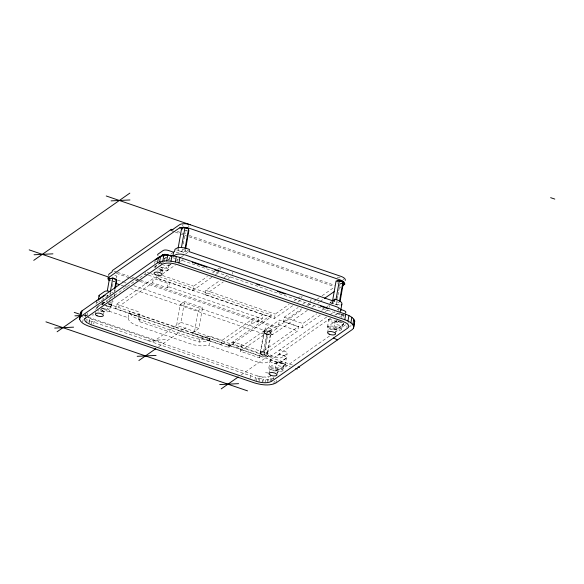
<?xml version="1.0" encoding="UTF-8"?>
<svg xmlns="http://www.w3.org/2000/svg" width="584" height="584" viewBox="0 0 584 584"><rect width="100%" height="100%" fill="white"/><g stroke="black" fill="none" stroke-linecap="round" stroke-linejoin="round"><path stroke-width="0.44" stroke-dasharray="2.92 2.19" d="M82.643 322.288L83.475 317.594L81.497 315.718M85.213 316.36L85.49 314.791M85.322 316.002L85.6 314.44L86.235 315.747M85.673 317.747L86.359 313.834M87.206 315.988L87.761 312.863M86.644 322.529L87.337 318.616M88.958 322.185L89.651 318.273L87.615 317.054M89.148 322.996L89.564 320.652L86.388 319.339M91.038 324.726L92.002 319.244L89.651 318.273M96.017 304.417L96.448 301.979M93.747 323.989L94.433 320.076M95.433 314.053L95.842 311.703M101.609 309.411L101.908 307.702M102.58 304.447L102.886 302.694M103.631 314.002L104.324 310.089M106.872 296.738L107.179 295M109.85 294.65L110.157 292.92M109.398 300.643L109.858 298.03M110.471 294.54L110.778 292.796M110.31 298.833L110.617 297.103M112.457 286.693L113.07 283.225M109.529 310.929A4.037 1.599 10 0 0 103.952 308.454A4.037 1.599 10 0 0 103.222 311.126A4.037 1.599 10 0 0 109.529 310.929L110.434 305.812M111.507 305.761L112.369 300.891M114.216 291.547L114.522 289.81M116.625 278.225L116.88 276.779M109.704 302.308L112.989 301.877L113.296 300.139M113.909 296.672L114.216 294.942M114.822 291.467L115.128 289.737M114.333 296.738L114.953 293.234M115.727 308.593L116.501 304.206L153.395 278.407L168.061 283.423L169.521 282.401L168.747 286.781L167.287 287.81L152.621 282.787L115.727 308.593L138.247 316.302L139.372 321.565L199.224 342.056L209.51 340.698L221.314 344.743L251.624 323.536L257.902 321.791L262.209 318.784L262.983 314.404L258.675 317.411L252.398 319.156L222.088 340.355L221.314 344.743M128.115 317.711L128.889 313.331L209.773 341.019L208.999 345.407L201.692 345.983L193.384 344.815L137.116 325.668C133.532 324.149 128.465 322.222 128.115 317.711L106.66 310.367A8.074 3.197 10 0 1 102.587 307.921M128.947 313.71L129.334 311.513L209.437 338.939L209.05 341.136M105.018 302.833L102.426 301.943L102.039 304.14L145.08 274.035L145.336 272.575M138.247 316.302L139.021 311.922L116.501 304.206M139.372 321.565L140.145 317.185L139.021 311.922M154.643 263.406L155.074 260.975M152.621 282.787L153.395 278.407M211.788 277.276L192.822 290.54L156.592 278.137L156.899 276.385M162.396 272.21L162.951 269.085M164.352 261.756L164.965 258.245M168.944 259.946L169.36 257.602L172.346 257.785M168.155 269.918A4.037 1.599 10 0 0 162.578 267.443A4.037 1.599 10 0 0 161.848 270.122A4.037 1.599 10 0 0 168.155 269.918L169.061 264.808M167.287 287.81L168.061 283.423M185.493 249.645L185.186 251.376L181.894 251.806L178.303 250.572L178.609 248.842M177.645 261.398L178.062 259.055M181.894 251.806L182.354 249.2M183.274 244.002L185.259 232.724M192.311 333.077L198.874 328.485L202.538 307.673L184.566 301.519L180.266 304.534L176.594 325.346L292.46 365.015M152.811 341.983L180.894 322.332L184.566 301.519M192.822 290.54L193.596 286.16L207.459 276.466M194.567 331.5L198.239 310.688L202.538 307.673M292.657 305.724L274.422 318.484L205.042 294.73L205.816 290.343L220.409 280.137M199.224 342.056L199.998 337.676L210.284 336.318L222.088 340.355M220.124 269.91L220.431 268.158M209.51 340.698L210.284 336.318M232.344 274.093L232.658 272.341M271.275 314.922L228.242 345.02L227.855 347.21L270.888 317.112L271.275 314.922L159.25 276.56M103.77 304.724L228.57 347.458L228.957 345.268L233.644 341.99L270.304 354.546L269.918 356.736L232.534 343.939M233.644 341.99L233.257 344.18L228.57 347.458M241.112 346.874L279.466 320.047L298.497 326.558L297.723 330.945L259.369 357.773L240.338 351.254L241.499 344.684L236.819 347.962M251.624 323.536L252.398 319.156M257.902 321.791L258.675 317.411M250.061 378.344L250.886 373.651M254.982 379.775L255.398 377.432L89.564 320.652M260.208 352.283L263.88 331.471L267.165 331.04L270.757 332.274L271.064 333.931L267.399 354.743L264.107 355.174L260.515 353.94L260.208 352.283L263.493 351.853L267.092 353.086L267.399 354.743M259.369 357.773L260.53 351.196M260.515 353.94L264.187 333.128L263.88 331.471M264.486 332.179L265.121 328.566M256.288 381.301L257.252 375.826L92.002 319.244M263.493 351.853L267.165 331.04M258.727 380.009L258.997 378.439L255.398 377.432M258.953 382.053L259.924 376.578L257.252 375.826M263.99 353.561L267.662 332.741M264.107 355.174L267.779 334.355L271.064 333.931M267.092 353.086L270.757 332.274M262.004 382.571L262.968 377.096L270.947 376.629L269.983 382.111M270.845 333.311L271.48 329.697M262.939 381.527L263.355 379.184L267.625 379.447L273.947 378.695M274.422 318.484L275.195 314.097L289.058 304.403M264.99 382.754L265.954 377.279M268.874 367.898L270.158 360.598M267.348 381.009L267.625 379.447M268.998 373.475L269.961 368M133.838 285.7L263.793 330.194A8.074 3.197 10 0 0 274.429 330.245L277.093 328.383L277.327 327.069L302.702 309.316M267.713 382.6L268.676 377.118M240.338 351.254L278.692 324.427L279.466 320.047M271.516 381.381L272.341 376.687M273.188 378.841L273.458 377.271M320.266 315.178L302.03 327.931L283.459 321.58L284.233 317.192L298.096 307.498M275.173 368.84L276.071 363.722M273.794 383.995L274.341 380.87M277.064 374.213L277.889 369.519A4.037 1.599 10 0 0 272.312 367.037A4.037 1.599 10 0 0 271.575 369.716A4.037 1.599 10 0 0 277.889 369.519M275.86 383.016L276.414 379.885M283.101 370.351A4.037 1.599 10 0 0 277.524 367.876A4.037 1.599 10 0 0 276.787 370.555A4.037 1.599 10 0 0 283.101 370.351L283.999 365.241A4.037 1.599 10 0 0 278.422 362.766A4.037 1.599 10 0 0 277.692 365.445A4.037 1.599 10 0 0 283.999 365.241M285.08 365.183L287.175 353.532M301.724 297.847L302.03 296.095M302.03 327.931L302.804 323.551L316.659 313.856M311.075 299.19L310.454 302.694L306.804 305.249M329.332 307.301L329.639 305.549M329.923 303.943L330.179 302.483L331.515 301.541M327.493 326.894L328.785 319.587M327.624 332.471L328.588 326.996M332.406 301.782L332.712 303.439L336.304 304.673L337.224 299.468M337.377 298.599L337.829 296M337.983 295.132L338.596 291.664M338.749 290.796L339.362 287.328M339.516 286.459L339.976 283.861L341.618 283.642M333.8 327.828L334.698 322.718M338.26 310.469L338.567 308.717M335.544 333.99L336.515 328.507A4.037 1.599 10 0 0 330.938 326.033A4.037 1.599 10 0 0 330.201 328.712A4.037 1.599 10 0 0 336.515 328.507M341.414 317.47L341.83 315.126M343.034 317.2L343.304 315.63L180.646 259.938M341.72 329.347A4.037 1.599 10 0 0 336.143 326.872A4.037 1.599 10 0 0 335.413 329.551A4.037 1.599 10 0 0 341.72 329.347L342.625 324.237A4.037 1.599 10 0 0 337.048 321.762A4.037 1.599 10 0 0 336.311 324.434A4.037 1.599 10 0 0 342.625 324.237M346.786 327.354L347.057 325.792M343.034 279.831L343.377 279.575A3.227 1.277 10 0 0 343.436 278.911M101.39 300.796L108.806 295.606M164.133 258.836L166.403 257.245M170.71 254.237L172.338 253.091M98.119 306.264L102.543 303.169A4.037 1.599 10 0 1 103.112 302.899M161.169 262.165L156.001 265.778A4.037 1.599 10 0 0 155.84 266.99M160.585 262.683L154.249 267.114A4.037 1.599 10 0 0 154.088 268.326M167.783 260.121L170.397 258.296M188.084 250.346L184.741 252.682L176.594 249.894M160.279 271.713L171.221 264.063M176.332 260.486L177.792 259.464M181.434 256.916L183.624 255.383M185.69 253.938L188.369 252.069M156.592 278.137L158.775 276.604M162.425 274.057L175.558 264.866M180.668 261.296L183.58 259.26M212.561 272.896L214.751 271.363M217.671 269.319L219.861 267.793M215.438 274.721L219.088 272.173M224.059 277.59L227.702 275.035M205.042 294.73L223.285 281.97M228.388 278.4L230.578 276.867M158.717 346.648L185.968 327.587M294.161 300.833L297.081 298.789M297.811 298.278L301.453 295.73M297.767 302.154L301.417 299.599M302.476 304.439L306.118 301.884M264.815 334.377L265.932 333.595M283.459 321.58L301.702 308.819M307.929 305.666L310.914 303.578M313.9 301.49L316.134 299.921M316.886 299.395L319.119 297.833M322.105 295.745L333.303 287.912M340.319 284.16L341.735 283.167M307.374 310.374L273.786 333.865A8.074 3.197 10 0 1 263.158 333.807L130.619 288.43M311.849 307.242L314.834 305.155M317.82 303.067L319.309 302.023M320.061 301.497L323.047 299.409M339.465 287.927L340.954 286.883M260.143 353.393L298.497 326.558M321.769 310.286L323.959 308.753M326.872 306.709L328.332 305.688M331.128 303.731L334.479 301.395M325.376 311.601L328.288 309.564M241.17 374.928L270.304 354.546M269.918 356.736L326.901 316.878M329.96 314.739L334.355 311.666M337.136 309.724L338.822 308.542M330.624 318.119L267.91 361.985A8.074 3.197 10 0 1 257.274 361.934L208.999 345.407M334.734 315.294L337.808 313.09L342.83 314.827A4.037 1.599 10 0 1 344.392 315.601M344.735 313.389L340.311 316.491A4.037 1.599 10 0 1 339.742 316.762M286.08 358.262L280.911 361.876A4.037 1.599 10 0 1 275.597 361.854L270.567 360.131L271.341 355.744L276.371 357.466A4.037 1.599 10 0 0 281.685 357.496L286.853 353.882A4.037 1.599 10 0 0 284.977 351.451L279.948 349.728L279.174 354.108L284.204 355.831A4.037 1.599 10 0 1 286.08 358.262L278.999 363.16A4.037 1.599 10 0 1 274.67 363.409A9.738 3.854 10 0 1 271.48 362.321A4.037 1.599 10 0 1 270.48 360.24M339.034 321.171L337.625 322.156A4.037 1.599 10 0 1 333.296 322.404A9.738 3.854 10 0 1 330.106 321.309A4.037 1.599 10 0 1 329.106 319.236M284.751 365.54L277.714 370.46A4.037 1.599 10 0 1 273.385 370.716A9.738 3.854 10 0 1 270.195 369.621A4.037 1.599 10 0 1 269.195 367.548L277.882 361.408L282.919 363.131A4.037 1.599 10 0 1 284.788 365.569L279.627 369.183A4.037 1.599 10 0 1 274.312 369.154L269.275 367.431M276.845 372.847L329.632 335.924M334.836 332.281L345.983 324.485M347.473 323.448L348.67 322.609M349.59 326.638L351.072 325.602M164.367 258.245L166.637 257.756M209.437 338.939C203.692 339.99 197.735 339.246 192.187 337.559L138.277 319.098C134.794 317.601 129.918 315.798 129.334 311.513M185.566 230.994L187.208 230.775M113.369 281.488L115.019 281.276M336.304 304.673L339.589 304.242L339.282 302.585L335.69 301.359M84.045 315.382L86.695 315.25M92.009 314.995L93.776 314.907M147.146 340.567L166.024 339.647M265.501 372.738L268.166 372.972M173.105 257.916L175.39 258.303M259.924 376.578L262.968 377.096M258.997 378.439L263.355 379.184M177.31 231.395L184.186 233.746M189.34 235.513L334.566 285.24M171.922 230.943L174.499 231.826M175.361 232.118L183.953 235.06M184.814 235.352L188.252 236.535M189.107 236.827L333.479 286.255M182.719 248.981L184.157 249.47M330.179 302.483L339.954 305.826M176.207 252.084L179.463 253.201M329.186 319.119L334.223 320.842A4.037 1.599 10 0 0 338.968 321.142M158.717 268.494L162.907 269.932M327.901 326.427L332.931 328.15A4.037 1.599 10 0 0 338.253 328.171L343.414 324.565A4.037 1.599 10 0 0 343.071 322.872M157.366 273.757L159.089 274.349M162.542 275.524L193.596 286.16M205.816 290.343L275.195 314.097M284.233 317.192L302.804 323.551M147.19 272.429L149.774 273.319M150.635 273.611L153.22 274.495M145.08 274.035L147.664 274.918M148.526 275.21L270.888 317.112M168.747 286.781L262.209 318.784M278.692 324.427L297.723 330.945M114.055 271.166L116.632 272.049M117.493 272.341L128.662 276.166M132.101 277.342L135.539 278.517M136.393 278.816L139.832 279.991M140.693 280.284L277.327 327.069M116.398 273.363L129.29 277.772M130.152 278.072L134.444 279.539M135.305 279.831L138.744 281.013M139.605 281.305L277.093 328.383M117.486 280.101L123.509 282.16M124.37 282.459L126.093 283.043M270.487 333.741L272.823 334.537M264.187 333.128L267.779 334.355M180.266 304.534L198.239 310.688M121.151 285.189L124.589 286.364M125.45 286.664L127.173 287.248M111.595 292.088L113.274 292.657M180.894 322.332L198.874 328.485M101.309 297.533L104.667 298.679M106.105 301.074L107.544 301.563M108.697 303.483L112.895 304.921L104.149 311.038A4.037 1.599 10 0 1 99.82 311.287A9.738 3.854 10 0 1 97.499 310.557M108.463 304.008L228.242 345.02M228.957 345.268L258.435 355.357A8.074 3.197 10 0 0 269.071 355.415M100.09 309.505L104.288 310.936M83.162 315.426L84.877 316.017M88.323 317.192L162.045 342.436M192.654 332.836L290.226 366.577M111.909 277.02L112.654 277.283A3.227 1.277 10 0 0 113.471 277.473M184.88 249.718L185.186 251.376M177.996 248.915L178.303 250.572M112.683 300.22L112.989 301.877M111.186 306.111A4.037 1.599 10 0 0 110.186 304.038A9.738 3.854 10 0 0 107.982 303.22M103.237 302.921A4.037 1.599 10 0 0 102.667 303.191L95.63 308.118A4.037 1.599 10 0 0 95.462 309.33M104.01 302.76A4.037 1.599 10 0 1 104.938 302.702M111.471 296.73A4.037 1.599 10 0 1 112.172 297.147M107.244 295.46A4.037 1.599 10 0 1 108.281 295.643M97.915 302.892A4.037 1.599 10 0 1 96.754 302.03M103.164 304.22A4.037 1.599 10 0 1 101.105 303.987M101.798 308.031A4.037 1.599 10 0 1 103.857 310.622A4.037 1.599 10 0 1 98.01 310.294M96.426 309.002A4.037 1.599 10 0 1 97.857 307.702M107.909 303.76A4.037 1.599 10 0 1 109.967 306.352A4.037 1.599 10 0 1 104.12 306.016M102.507 304.3A4.037 1.599 10 0 1 102.755 303.921M103.251 303.629A4.037 1.599 10 0 1 103.967 303.424M107.434 305.979A8.074 3.197 10 0 1 105.689 305.264M107.12 295.438A4.037 1.599 10 0 1 108.157 295.613M99.667 301.556A4.037 1.599 10 0 1 98.499 300.687M97.214 307.994A4.037 1.599 10 0 1 97.382 306.782M103.886 302.731A4.037 1.599 10 0 1 104.813 302.68M342.414 322.485A4.037 1.599 10 0 1 343.414 324.565L336.34 329.456A4.037 1.599 10 0 1 332.011 329.704A9.738 3.854 10 0 1 328.821 328.617A4.037 1.599 10 0 1 327.821 326.536L336.508 320.404L341.538 322.127A9.738 3.854 10 0 0 339.187 321.361A4.037 1.599 10 0 0 338.143 321.185M114.749 275.152A3.227 1.277 10 0 1 116.888 276.612A3.227 1.277 10 0 1 115.092 277.59M188.588 225.614A3.227 1.277 10 0 1 188.471 226.891M183.442 226.344A3.227 1.277 10 0 1 183.062 224.723M337.282 277.918A3.227 1.277 10 0 1 341.26 277.648M186.632 230.789A3.227 1.277 10 0 1 185.026 230.702M341.866 283.627A3.227 1.277 10 0 1 340.406 283.729M338.005 283.211A3.227 1.277 10 0 1 337.362 282.897M114.457 281.203A3.227 1.277 10 0 1 112.829 281.087M111.274 280.634A3.227 1.277 10 0 1 110.193 279.97M162.768 270.027A4.037 1.599 10 0 1 158.447 270.282A9.738 3.854 10 0 1 157.454 270.005M170.192 264.34A4.037 1.599 10 0 1 169.813 265.107M156.541 261.887A4.037 1.599 10 0 1 155.848 261.464M162.717 263.165A4.037 1.599 10 0 1 159.731 262.975M160.417 267.027A4.037 1.599 10 0 1 162.702 269.458A4.037 1.599 10 0 1 157.549 269.618M155.045 267.99A4.037 1.599 10 0 1 156.483 266.698M169.031 264.384A4.037 1.599 10 0 1 163.659 265.348M161.155 263.72A4.037 1.599 10 0 1 161.374 262.917M162.593 262.42A4.037 1.599 10 0 1 163.483 262.333M334.858 321.616A4.037 1.599 10 0 1 337.129 321.127M336.143 314.309A4.037 1.599 10 0 1 340.472 314.061A9.738 3.854 10 0 1 343.662 315.156A4.037 1.599 10 0 1 344.356 315.572M276.232 362.62A4.037 1.599 10 0 1 280.561 362.372A9.738 3.854 10 0 1 283.751 363.46M277.524 355.32A4.037 1.599 10 0 1 281.846 355.065A9.738 3.854 10 0 1 285.043 356.16M271.312 330.004L270.939 330.245A3.227 1.277 10 0 1 265.559 329.383A3.227 1.277 10 0 1 267.976 327.792A3.227 1.277 10 0 1 271.312 330.004M270.677 333.617L270.297 333.858A3.227 1.277 10 0 1 264.924 333.004A3.227 1.277 10 0 1 267.341 331.405A3.227 1.277 10 0 1 270.677 333.617"/><path stroke-width="0.88" d="M79.636 319.331L79.869 317.601L81.045 316.309L157.519 262.822C164.184 259.581 172.097 260.982 178.945 262.924L344.786 319.703C348.232 321.098 352.364 322.726 353.743 326.5L353.51 328.237L352.334 329.522L275.86 383.016C269.195 386.258 261.282 384.856 254.434 382.907L88.593 326.127C85.147 324.733 81.015 323.113 79.636 319.331L80.833 312.119L82.008 310.834L158.483 257.34C165.148 254.098 173.061 255.5 179.916 257.449L345.75 314.228C349.203 315.623 353.335 317.243 354.714 321.025L353.51 328.237M80.599 313.856L80.833 312.119M81.045 316.309L82.008 310.834M104.521 295.621A4.037 1.599 10 0 0 103.959 295.891L98.324 299.833L99.119 295.453M107.332 290.744L109.471 278.604L112.756 278.174L116.355 279.407L116.661 281.065L115.435 288M110.31 292.051L112.756 278.174M114.668 288.941L116.355 279.407M157.519 262.822L158.483 257.34M159.585 261.836L160.556 256.361M162.834 261.136L163.797 255.653M173.01 229.921L171.294 229.337L171.061 230.651L179.587 224.687A8.074 3.197 10 0 1 190.216 224.738M166.725 260.909L167.688 255.434M170.988 261.172L171.959 255.697M172.959 255.734L173.579 252.23L168.542 250.507A4.037 1.599 10 0 0 163.228 250.478L158.067 254.091A4.037 1.599 10 0 0 157.899 255.303M175.346 261.917L176.31 256.434M178.149 248.047L181.668 228.103L184.953 227.672L188.552 228.906L188.858 230.563L185.646 248.777M181.434 247.623L184.953 227.672M178.945 262.924L179.916 257.449M185.033 248.85L188.552 228.906M332.559 300.913L336.07 280.97L339.362 280.539L342.954 281.773L343.261 283.43L340.049 301.643M341.195 304.957A8.074 3.197 10 0 0 337.45 300.088L334.858 299.205L334.479 301.395L189.041 251.602L189.42 249.404L186.836 248.521A8.074 3.197 10 0 0 176.2 248.47L174.966 249.339L174.579 251.529L173.083 252.573M335.997 299.621L339.362 280.539M339.589 300.855L342.954 281.773M340.684 310.827L341.844 304.249M344.786 319.703L345.75 314.228M347.962 321.017L348.925 315.535M350.874 322.762L351.838 317.287M352.846 324.638L353.809 319.156M353.743 326.5L354.714 321.025M33.748 260.354L129.845 193.129M171.294 229.337L112.332 270.575L112.106 271.888L109.434 273.757A8.074 3.197 10 0 0 108.675 275.29M186.442 228.446L187.559 227.665M57.101 331.778L80.278 315.564L74.891 315.827M173.558 256.084L175.047 255.04A8.074 3.197 10 0 1 185.675 255.091L336.289 306.666A8.074 3.197 10 0 1 340.034 311.535M138.868 360.532L155.775 348.706M340.727 281.276L341.844 280.488M324.536 298.366L334.238 291.584M342.443 285.839L343.939 284.795A8.074 3.197 10 0 0 340.195 279.926L189.581 228.359A8.074 3.197 10 0 0 178.945 228.3L108.799 277.371A8.074 3.197 10 0 0 109.412 280.685M332.187 301.074L334.858 299.205M221.212 388.886L238.236 376.979M111.077 200.881L129.962 199.962M34.047 254.763L52.932 253.843M54.699 328.077L73.584 327.157M137.196 356.32L156.081 355.408M219.694 384.571L238.579 383.651M186.062 228.322L186.822 228.578M550.639 197.669L554.8 199.093M106.237 195.983L340.83 276.312A8.074 3.197 10 0 1 345.224 280.473M343.348 283.583L344.903 284.116M179.741 227.745L182.077 228.548A3.227 1.277 10 0 1 182.427 228.337M341.085 309.578L343.604 310.44A4.037 1.599 10 0 1 345.472 312.878M192.209 262.209L206.875 267.231M214.642 269.888L218.956 271.37M256.872 284.35L259.442 285.233M277.429 291.387L285.138 294.029M320.579 306.162L328.179 308.761M171.127 256.033L167.769 254.887A4.037 1.599 10 0 0 162.454 254.858M29.2 249.872L109.12 277.239M108.003 277.926L110.34 278.729M115.99 283.423L119.428 284.598M298.022 366.92L299.563 367.445M74.241 312.374L80.57 314.535M45.932 321.842L247.536 390.871M295.774 368.497L297.307 369.03M333.522 338.005L337.552 339.866M181.668 228.103L181.974 229.76M96.594 301.169A4.037 1.599 10 0 1 96.915 300.818M156.965 258.822A4.037 1.599 10 0 1 157.293 258.471M109.923 291.511A4.037 1.599 10 0 0 104.602 291.482L99.441 295.095A4.037 1.599 10 0 0 99.273 296.307M98.346 299.833A4.037 1.599 10 0 1 98.667 299.475M103.828 295.869A4.037 1.599 10 0 1 105.171 295.431M336.99 281.276A3.227 1.277 10 0 1 342.02 281.824M342.509 282.167A3.227 1.277 10 0 1 342.881 282.875M115.939 279.692A3.227 1.277 10 0 1 116.077 280.7M110.055 278.962A3.227 1.277 10 0 1 112.471 278.473M113.296 278.575A3.227 1.277 10 0 1 115.479 279.342M155.22 260.165A4.037 1.599 10 0 1 155.541 259.807L162.578 254.887A4.037 1.599 10 0 1 166.907 254.631A9.738 3.854 10 0 1 170.097 255.726A4.037 1.599 10 0 1 170.791 256.142M84.804 318.703L84.636 319.915L85.264 321.222L86.644 322.529L91.038 324.726L256.288 381.301C261.15 382.695 266.786 383.717 271.516 381.381L347.706 328.084L348.582 327.128L348.743 325.916L348.115 324.609L346.735 323.302L342.341 321.112L177.091 264.53C172.229 263.136 166.593 262.114 161.863 264.457L84.804 318.703M97.046 315.769A4.037 1.599 10 0 0 103.361 315.564A4.037 1.599 10 0 0 97.776 313.09A4.037 1.599 10 0 0 97.046 315.769M155.672 274.757A4.037 1.599 10 0 0 161.98 274.56A4.037 1.599 10 0 0 156.403 272.086A4.037 1.599 10 0 0 155.672 274.757M329.237 334.187A4.037 1.599 10 0 0 335.544 333.99A4.037 1.599 10 0 0 329.967 331.508A4.037 1.599 10 0 0 329.237 334.187M270.611 375.198A4.037 1.599 10 0 0 276.925 374.994A4.037 1.599 10 0 0 271.348 372.519A4.037 1.599 10 0 0 270.611 375.198"/></g></svg>
